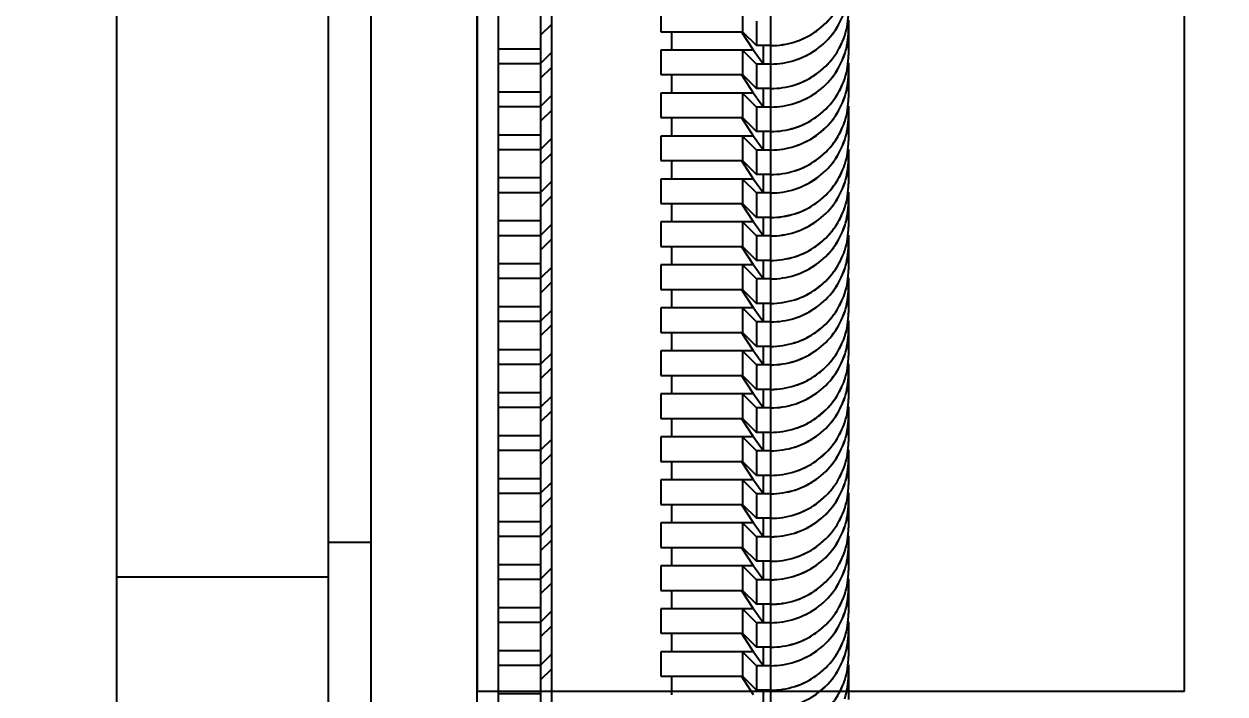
# Model space of a CAD drawing. Header units: millimetres. Extents: x -28 to 350, y 32 to 299.
# Drawn here: x 196.924 to 198.621, y 208.762 to 209.71 of the extents above; entities that cross this region are included whole.
import ezdxf

# ---------------------------------------------------------------- set-up
doc = ezdxf.new("R2010")
doc.units = ezdxf.units.MM
doc.header["$LTSCALE"] = 19.36
doc.header["$PDMODE"] = 3
doc.header["$PDSIZE"] = 6
doc.layers.get('0').update_dxf_attribs({"linetype": 'CONTINUOUS'})
doc.layers.get('Defpoints').update_dxf_attribs({"linetype": 'CONTINUOUS'})
doc.layers.add('00-SOLID_2', color=7, linetype='CONTINUOUS')
doc.layers.add('備註', color=1, linetype='CONTINUOUS', lineweight=20)
doc.styles.get("Standard").update_dxf_attribs({"font": 'simplex.shx', "width": 0.56})
doc.dimstyles.get("Standard").update_dxf_attribs({"dimtxt": 2, "dimasz": 2, "dimexe": 2, "dimexo": 0.35, "dimtad": 1, "dimzin": 0, "dimdsep": 46, "dimtxsty": 'Standard', "dimcen": 0.09, "dimazin": 0, "dimtol": 1, "dimtp": 0.01, "dimtm": 0.01, "dimtfac": 1, "dimtofl": 0, "dimtmove": 0, "dimatfit": 3, "dimfxl": 1, "dimtolj": 1, "dimtzin": 0, "dimarcsym": 0})

# ---------------------------------------------------------------- blocks, each defined once
blk = doc.blocks.new('*D67')
at = {"layer": 'Defpoints', "color": 0}
for p in [(197.9642, 207.5744), (198.9222, 207.5744), (199.4722, 207.1804), (187.8159, 200.8446), (199.4722, 140.5983)]:
    blk.add_point(p, dxfattribs=at)
at = {"layer": '備註', "color": 0, "lineweight": -2}
for p, q in [((186.1612, 209.5688), (189.3971, 231.1644)), ((197.6142, 207.5744), (184.0127, 207.5744))]:
    blk.add_line(p, q, dxfattribs=at)
for start, end in [(171.47838, 180), (188.52162, 261.47838)]:
    blk.add_arc((199.4722, 207.5744), 13.4596, start, end, dxfattribs=at)
at = {"layer": '備註', "color": 0}
for points in [[(186.4937, 205.6047), (185.8288, 205.5551), (186.0127, 207.5744)], [(197.453, 193.931), (197.5025, 194.5958), (199.4722, 194.1148)]]:
    blk.add_solid(points, dxfattribs=at)
at = {"layer": '備註', "color": 0, "insert": (191.4112, 219.8224), "char_height": 2, "attachment_point": 5, "rotation": 261.4784}
blk.add_mtext('{\\H2x;(\\A1;90.00%%d%%P30%%D\\Fsimplex.shx|c1;)}', dxfattribs=at)
blk = doc.blocks.new('*D68')
at = {"layer": 'Defpoints', "color": 0}
for p in [(212.3169, 216.2395), (197.5642, 213.029), (197.5642, 208.116), (197.9642, 207.7221), (198.9222, 207.7221)]:
    blk.add_point(p, dxfattribs=at)
at = {"layer": '備註', "color": 0, "lineweight": -2}
for p, q in [((197.5642, 213.379), (197.5642, 226.757)), ((199.2722, 207.7221), (216.5991, 207.7221))]:
    blk.add_line(p, q, dxfattribs=at)
for start, end in [(96.73073, 103.46147), (346.53853, 353.26927)]:
    blk.add_arc((197.5642, 207.7221), 17.0349, start, end, dxfattribs=at)
at = {"layer": '備註', "color": 0}
for points in [[(195.5872, 224.3068), (195.5481, 224.9724), (197.5642, 224.757)], [(214.8145, 205.706), (214.149, 205.7451), (214.5991, 207.7221)]]:
    blk.add_solid(points, dxfattribs=at)
at = {"layer": '備註', "color": 0, "insert": (212.2066, 222.3645), "char_height": 2, "attachment_point": 5, "rotation": 315}
blk.add_mtext('{\\H2x;(\\A1;90.00%%d\\Fsimplex.shx|c1;%%P30%%D)}', dxfattribs=at)

msp = doc.modelspace()

# ---------------------------------------------------------------- linework, layer by layer
at = {"color": 7, "linetype": 'Continuous'}
for p, q in [((197.0542, 212.8793), (197.0542, 206.8999)), ((197.3542, 206.8999), (197.3542, 212.8793)), ((197.5942, 208.3769), (197.5942, 210.2317)), ((197.9792, 208.6197), (197.9792, 210.1652)), ((197.6692, 210.1519), (197.6692, 208.5542)), ((197.5642, 210.1053), (197.5642, 208.766)), ((198.5642, 208.766), (198.5642, 210.1053)), ((197.6542, 208.3769), (197.6542, 210.0189)), ((197.824, 209.7334), (197.824, 209.6986)), ((197.9392, 209.7334), (197.9392, 209.6986)), ((198.0892, 209.715), (198.0892, 209.6657)), ((197.6542, 209.6942), (197.6692, 209.709)), ((197.824, 209.6986), (197.9392, 209.6986)), ((197.8392, 209.6726), (197.8392, 209.6986)), ((197.9549, 209.6726), (197.9378, 209.6986)), ((197.9392, 209.6986), (197.9592, 209.6789)), ((197.9592, 209.7137), (197.9592, 209.6789)), ((197.6542, 209.6741), (197.5942, 209.6741)), ((197.6692, 209.669), (197.6542, 209.6543)), ((197.9549, 209.6726), (197.824, 209.6726)), ((197.824, 209.6726), (197.824, 209.6379)), ((197.9592, 209.6529), (197.9392, 209.6726)), ((197.9392, 209.6726), (197.9392, 209.6379)), ((197.9549, 209.6726), (197.9692, 209.6529)), ((197.9792, 209.6789), (197.9592, 209.6789)), ((197.9692, 209.6529), (197.9692, 209.6789)), ((197.6542, 209.6533), (197.5942, 209.6533)), ((197.6542, 209.6334), (197.6692, 209.6482)), ((197.9792, 209.6529), (197.9592, 209.6529)), ((197.9592, 209.6529), (197.9592, 209.6182)), ((198.0892, 209.6542), (198.0892, 209.6049)), ((197.824, 209.6379), (197.9392, 209.6379)), ((197.8392, 209.6118), (197.8392, 209.6379)), ((197.9549, 209.6118), (197.9378, 209.6379)), ((197.9392, 209.6379), (197.9592, 209.6182)), ((197.6542, 209.6133), (197.5942, 209.6133)), ((197.9792, 209.6182), (197.9592, 209.6182)), ((197.9692, 209.5921), (197.9692, 209.6182)), ((197.6692, 209.6082), (197.6542, 209.5935)), ((197.9549, 209.6118), (197.824, 209.6118)), ((197.824, 209.6118), (197.824, 209.5771)), ((197.9592, 209.5921), (197.9392, 209.6118)), ((197.9392, 209.6118), (197.9392, 209.5771)), ((197.9549, 209.6118), (197.9692, 209.5921)), ((197.6542, 209.5925), (197.5942, 209.5925)), ((197.6542, 209.5726), (197.6692, 209.5874)), ((197.9792, 209.5921), (197.9592, 209.5921)), ((197.9592, 209.5921), (197.9592, 209.5574)), ((198.0892, 209.5934), (198.0892, 209.5442)), ((197.824, 209.5771), (197.9392, 209.5771)), ((197.8392, 209.551), (197.8392, 209.5771)), ((197.9549, 209.551), (197.9378, 209.5771)), ((197.9392, 209.5771), (197.9592, 209.5574)), ((197.6542, 209.5525), (197.5942, 209.5525)), ((197.6692, 209.5475), (197.6542, 209.5327)), ((197.9549, 209.551), (197.824, 209.551)), ((197.824, 209.551), (197.824, 209.5163)), ((197.9592, 209.5313), (197.9392, 209.551)), ((197.9392, 209.551), (197.9392, 209.5163)), ((197.9549, 209.551), (197.9692, 209.5313)), ((197.9792, 209.5574), (197.9592, 209.5574)), ((197.9692, 209.5313), (197.9692, 209.5574)), ((197.6542, 209.5317), (197.5942, 209.5317)), ((197.9592, 209.5313), (197.9592, 209.4966)), ((197.9792, 209.5313), (197.9592, 209.5313)), ((198.0892, 209.5326), (198.0892, 209.4834)), ((197.6542, 209.5119), (197.6692, 209.5266)), ((197.824, 209.5163), (197.9392, 209.5163)), ((197.8392, 209.4903), (197.8392, 209.5163)), ((197.9549, 209.4903), (197.9378, 209.5163)), ((197.9392, 209.5163), (197.9592, 209.4966)), ((197.9792, 209.4966), (197.9592, 209.4966)), ((197.9692, 209.4706), (197.9692, 209.4966)), ((197.6542, 209.4918), (197.5942, 209.4918)), ((197.6692, 209.4867), (197.6542, 209.4719)), ((197.9549, 209.4903), (197.824, 209.4903)), ((197.824, 209.4903), (197.824, 209.4555)), ((197.9592, 209.4706), (197.9392, 209.4903)), ((197.9392, 209.4903), (197.9392, 209.4555)), ((197.9549, 209.4903), (197.9692, 209.4706)), ((197.6542, 209.4709), (197.5942, 209.4709)), ((197.6542, 209.4511), (197.6692, 209.4659)), ((197.9792, 209.4706), (197.9592, 209.4706)), ((197.9592, 209.4706), (197.9592, 209.4358)), ((198.0892, 209.4719), (198.0892, 209.4226)), ((197.824, 209.4555), (197.9392, 209.4555)), ((197.8392, 209.4295), (197.8392, 209.4555)), ((197.9549, 209.4295), (197.9378, 209.4555)), ((197.9392, 209.4555), (197.9592, 209.4358)), ((197.6542, 209.431), (197.5942, 209.431)), ((197.9549, 209.4295), (197.824, 209.4295)), ((197.824, 209.4295), (197.824, 209.3948)), ((197.9592, 209.4098), (197.9392, 209.4295)), ((197.9392, 209.4295), (197.9392, 209.3948)), ((197.9549, 209.4295), (197.9692, 209.4098)), ((197.9792, 209.4358), (197.9592, 209.4358)), ((197.9692, 209.4098), (197.9692, 209.4358)), ((197.6542, 209.4101), (197.5942, 209.4101)), ((197.6692, 209.4259), (197.6542, 209.4111)), ((197.9792, 209.4098), (197.9592, 209.4098)), ((197.9592, 209.4098), (197.9592, 209.3751)), ((198.0892, 209.4111), (198.0892, 209.3618)), ((197.6542, 209.3903), (197.6692, 209.4051)), ((197.824, 209.3948), (197.9392, 209.3948)), ((197.8392, 209.3687), (197.8392, 209.3948)), ((197.9549, 209.3687), (197.9378, 209.3948)), ((197.9392, 209.3948), (197.9592, 209.3751)), ((197.6542, 209.3702), (197.5942, 209.3702)), ((197.6692, 209.3651), (197.6542, 209.3504)), ((197.9549, 209.3687), (197.824, 209.3687)), ((197.824, 209.3687), (197.824, 209.334)), ((197.9592, 209.349), (197.9392, 209.3687)), ((197.9392, 209.3687), (197.9392, 209.334)), ((197.9549, 209.3687), (197.9692, 209.349)), ((197.9792, 209.3751), (197.9592, 209.3751)), ((197.9692, 209.349), (197.9692, 209.3751)), ((197.6542, 209.3494), (197.5942, 209.3494)), ((197.6542, 209.3295), (197.6692, 209.3443)), ((197.9792, 209.349), (197.9592, 209.349)), ((197.9592, 209.349), (197.9592, 209.3143)), ((198.0892, 209.3503), (198.0892, 209.3011)), ((197.824, 209.334), (197.9392, 209.334)), ((197.8392, 209.3079), (197.8392, 209.334)), ((197.9549, 209.3079), (197.9378, 209.334)), ((197.9392, 209.334), (197.9592, 209.3143)), ((197.6542, 209.3094), (197.5942, 209.3094)), ((197.9549, 209.3079), (197.824, 209.3079)), ((197.824, 209.3079), (197.824, 209.2732)), ((197.9592, 209.2882), (197.9392, 209.3079)), ((197.9392, 209.3079), (197.9392, 209.2732)), ((197.9549, 209.3079), (197.9692, 209.2882)), ((197.9792, 209.3143), (197.9592, 209.3143)), ((197.9692, 209.2882), (197.9692, 209.3143)), ((197.6692, 209.3044), (197.6542, 209.2896)), ((197.6542, 209.2886), (197.5942, 209.2886)), ((197.6542, 209.2688), (197.6692, 209.2835)), ((197.9792, 209.2882), (197.9592, 209.2882)), ((197.9592, 209.2882), (197.9592, 209.2535)), ((198.0892, 209.2895), (198.0892, 209.2403)), ((197.824, 209.2732), (197.9392, 209.2732)), ((197.8392, 209.2472), (197.8392, 209.2732)), ((197.9549, 209.2472), (197.9378, 209.2732)), ((197.9392, 209.2732), (197.9592, 209.2535)), ((197.6542, 209.2487), (197.5942, 209.2487)), ((197.6692, 209.2436), (197.6542, 209.2288)), ((197.9549, 209.2472), (197.824, 209.2472)), ((197.824, 209.2472), (197.824, 209.2124)), ((197.9592, 209.2275), (197.9392, 209.2472)), ((197.9392, 209.2472), (197.9392, 209.2124)), ((197.9549, 209.2472), (197.9692, 209.2275)), ((197.9792, 209.2535), (197.9592, 209.2535)), ((197.9692, 209.2275), (197.9692, 209.2535)), ((197.6542, 209.2278), (197.5942, 209.2278)), ((197.6542, 209.208), (197.6692, 209.2228)), ((197.9792, 209.2275), (197.9592, 209.2275)), ((197.9592, 209.2275), (197.9592, 209.1927)), ((198.0892, 209.2287), (198.0892, 209.1795)), ((197.824, 209.2124), (197.9392, 209.2124)), ((197.8392, 209.1864), (197.8392, 209.2124)), ((197.9549, 209.1864), (197.9378, 209.2124)), ((197.9392, 209.2124), (197.9592, 209.1927)), ((197.9792, 209.1927), (197.9592, 209.1927)), ((197.9692, 209.1667), (197.9692, 209.1927)), ((197.6542, 209.1879), (197.5942, 209.1879)), ((197.6692, 209.1828), (197.6542, 209.168)), ((197.9549, 209.1864), (197.824, 209.1864)), ((197.824, 209.1864), (197.824, 209.1517)), ((197.9592, 209.1667), (197.9392, 209.1864)), ((197.9392, 209.1864), (197.9392, 209.1517)), ((197.9549, 209.1864), (197.9692, 209.1667)), ((197.6542, 209.167), (197.5942, 209.167)), ((197.6542, 209.1472), (197.6692, 209.162)), ((197.9792, 209.1667), (197.9592, 209.1667)), ((197.9592, 209.1667), (197.9592, 209.132)), ((198.0892, 209.168), (198.0892, 209.1187)), ((197.824, 209.1517), (197.9392, 209.1517)), ((197.8392, 209.1256), (197.8392, 209.1517)), ((197.9549, 209.1256), (197.9378, 209.1517)), ((197.9392, 209.1517), (197.9592, 209.132)), ((197.6542, 209.1271), (197.5942, 209.1271)), ((197.6692, 209.122), (197.6542, 209.1073)), ((197.9549, 209.1256), (197.824, 209.1256)), ((197.824, 209.1256), (197.824, 209.0909)), ((197.9592, 209.1059), (197.9392, 209.1256)), ((197.9392, 209.1256), (197.9392, 209.0909)), ((197.9549, 209.1256), (197.9692, 209.1059)), ((197.9792, 209.132), (197.9592, 209.132)), ((197.9692, 209.1059), (197.9692, 209.132)), ((197.6542, 209.1063), (197.5942, 209.1063)), ((197.9792, 209.1059), (197.9592, 209.1059)), ((197.9592, 209.1059), (197.9592, 209.0712)), ((198.0892, 209.1072), (198.0892, 209.058)), ((197.6542, 209.0864), (197.6692, 209.1012)), ((197.824, 209.0909), (197.9392, 209.0909)), ((197.8392, 209.0648), (197.8392, 209.0909)), ((197.9549, 209.0648), (197.9378, 209.0909)), ((197.9392, 209.0909), (197.9592, 209.0712)), ((197.9792, 209.0712), (197.9592, 209.0712)), ((197.9692, 209.0451), (197.9692, 209.0712)), ((197.6542, 209.0663), (197.5942, 209.0663)), ((197.6692, 209.0613), (197.6542, 209.0465)), ((197.9549, 209.0648), (197.824, 209.0648)), ((197.824, 209.0648), (197.824, 209.0301)), ((197.9592, 209.0451), (197.9392, 209.0648)), ((197.9392, 209.0648), (197.9392, 209.0301)), ((197.9549, 209.0648), (197.9692, 209.0451)), ((197.6542, 209.0455), (197.5942, 209.0455)), ((197.6542, 209.0256), (197.6692, 209.0404)), ((197.9792, 209.0451), (197.9592, 209.0451)), ((197.9592, 209.0451), (197.9592, 209.0104)), ((198.0892, 209.0464), (198.0892, 208.9972)), ((197.824, 209.0301), (197.9392, 209.0301)), ((197.8392, 209.004), (197.8392, 209.0301)), ((197.9549, 209.004), (197.9378, 209.0301)), ((197.9392, 209.0301), (197.9592, 209.0104)), ((197.6542, 209.0055), (197.5942, 209.0055)), ((197.824, 209.004), (197.824, 208.9693)), ((197.9549, 209.004), (197.824, 209.004)), ((197.9592, 208.9844), (197.9392, 209.004)), ((197.9392, 209.004), (197.9392, 208.9693)), ((197.9549, 209.004), (197.9692, 208.9844)), ((197.9792, 209.0104), (197.9592, 209.0104)), ((197.9692, 208.9844), (197.9692, 209.0104)), ((197.6542, 208.9847), (197.5942, 208.9847)), ((197.6692, 209.0005), (197.6542, 208.9857)), ((198.0892, 208.9856), (198.0892, 208.9364)), ((197.4142, 208.9764), (197.3542, 208.9764)), ((197.6542, 208.9649), (197.6692, 208.9796)), ((197.824, 208.9693), (197.9392, 208.9693)), ((197.8392, 208.9433), (197.8392, 208.9693)), ((197.9549, 208.9433), (197.9378, 208.9693)), ((197.9392, 208.9693), (197.9592, 208.9496)), ((197.9592, 208.9844), (197.9592, 208.9496)), ((197.9792, 208.9844), (197.9592, 208.9844)), ((197.6542, 208.9448), (197.5942, 208.9448)), ((197.6692, 208.9397), (197.6542, 208.9249)), ((197.824, 208.9433), (197.824, 208.9085)), ((197.9549, 208.9433), (197.824, 208.9433)), ((197.9392, 208.9433), (197.9392, 208.9085)), ((197.9592, 208.9236), (197.9392, 208.9433)), ((197.9549, 208.9433), (197.9692, 208.9236)), ((197.9792, 208.9496), (197.9592, 208.9496)), ((197.9692, 208.9236), (197.9692, 208.9496)), ((197.3542, 208.9272), (197.0542, 208.9272)), ((197.6542, 208.9239), (197.5942, 208.9239)), ((197.6542, 208.9041), (197.6692, 208.9189)), ((197.9592, 208.9236), (197.9592, 208.8888)), ((197.9792, 208.9236), (197.9592, 208.9236)), ((198.0892, 208.9249), (198.0892, 208.8756)), ((197.824, 208.9085), (197.9392, 208.9085)), ((197.8392, 208.8825), (197.8392, 208.9085)), ((197.9549, 208.8825), (197.9378, 208.9085)), ((197.9392, 208.9085), (197.9592, 208.8888)), ((197.6542, 208.884), (197.5942, 208.884)), ((197.9792, 208.8888), (197.9592, 208.8888)), ((197.9692, 208.8628), (197.9692, 208.8888)), ((197.6692, 208.8789), (197.6542, 208.8642)), ((197.824, 208.8825), (197.824, 208.8478)), ((197.9549, 208.8825), (197.824, 208.8825)), ((197.9392, 208.8825), (197.9392, 208.8478)), ((197.9592, 208.8628), (197.9392, 208.8825)), ((197.9549, 208.8825), (197.9692, 208.8628)), ((197.6542, 208.8632), (197.5942, 208.8632)), ((197.6542, 208.8433), (197.6692, 208.8581)), ((197.9592, 208.8628), (197.9592, 208.8281)), ((197.9792, 208.8628), (197.9592, 208.8628)), ((198.0892, 208.8641), (198.0892, 208.8148)), ((197.824, 208.8478), (197.9392, 208.8478)), ((197.8392, 208.8217), (197.8392, 208.8478)), ((197.9549, 208.8217), (197.9378, 208.8478)), ((197.9392, 208.8478), (197.9592, 208.8281)), ((197.6542, 208.8232), (197.5942, 208.8232)), ((197.6692, 208.8182), (197.6542, 208.8034)), ((197.824, 208.8217), (197.824, 208.787)), ((197.9549, 208.8217), (197.824, 208.8217)), ((197.9392, 208.8217), (197.9392, 208.787)), ((197.9592, 208.802), (197.9392, 208.8217)), ((197.9549, 208.8217), (197.9692, 208.802)), ((197.9792, 208.8281), (197.9592, 208.8281)), ((197.9692, 208.802), (197.9692, 208.8281)), ((197.6542, 208.8024), (197.5942, 208.8024)), ((197.9592, 208.802), (197.9592, 208.7673)), ((197.9792, 208.802), (197.9592, 208.802)), ((198.0892, 208.8033), (198.0892, 208.7541)), ((197.6542, 208.7825), (197.6692, 208.7973)), ((197.824, 208.787), (197.9392, 208.787)), ((197.8392, 208.7609), (197.8392, 208.787)), ((197.9549, 208.7609), (197.9378, 208.787)), ((197.9392, 208.787), (197.9592, 208.7673)), ((197.5642, 208.766), (198.5642, 208.766)), ((197.9792, 208.7673), (197.9592, 208.7673)), ((197.9692, 208.7412), (197.9692, 208.7673)), ((197.6542, 208.7624), (197.5942, 208.7624))]:
    msp.add_line(p, q, dxfattribs=at)
for centre, radius, start, end in [((197.9798, 209.7891), 0.11, 305.6607, 323.4639), ((197.9815, 209.7615), 0.1077, 323.5333, 341.6474), ((197.9816, 209.7266), 0.1076, 341.7477, 359.9245), ((197.9793, 209.79), 0.1111, 287.8393, 305.5605), ((197.9821, 209.7266), 0.1071, 341.7072, 350.8284), ((197.9816, 209.7006), 0.1076, 341.7429, 359.9245), ((197.9824, 209.7005), 0.1068, 341.6554, 359.9947), ((197.9791, 209.7913), 0.1123, 270.0572, 287.7497), ((197.9804, 209.7624), 0.1092, 305.5907, 323.5305), ((197.9811, 209.727), 0.1082, 323.5748, 341.6292), ((197.9795, 209.7636), 0.1106, 287.7797, 305.594), ((197.9815, 209.7008), 0.1077, 323.5333, 341.6474), ((197.9816, 209.6659), 0.1076, 341.7477, 359.9245), ((197.9823, 209.6657), 0.1069, 350.8439, 359.9905), ((197.9792, 209.7645), 0.1116, 269.9951, 287.7877), ((197.9798, 209.7283), 0.11, 305.6607, 323.4639), ((197.9821, 209.6658), 0.1071, 341.7072, 350.8284), ((197.9793, 209.7293), 0.1111, 287.8393, 305.5605), ((197.9804, 209.7016), 0.1092, 305.5907, 323.5305), ((197.9811, 209.6663), 0.1082, 323.5748, 341.6292), ((197.9816, 209.6398), 0.1076, 341.7429, 359.9245), ((197.9824, 209.6397), 0.1068, 341.6554, 359.9947), ((197.9791, 209.7305), 0.1123, 270.0572, 287.7497), ((197.9795, 209.7028), 0.1106, 287.7797, 305.594), ((197.9792, 209.7037), 0.1116, 269.9951, 287.7877), ((197.9798, 209.6675), 0.11, 305.6607, 323.4639), ((197.9815, 209.64), 0.1077, 323.5333, 341.6474), ((197.9816, 209.6051), 0.1076, 341.7477, 359.9245), ((197.9823, 209.605), 0.1069, 350.8439, 359.9905), ((197.9821, 209.605), 0.1071, 341.7072, 350.8284), ((197.9816, 209.579), 0.1076, 341.7429, 359.9245), ((197.9824, 209.5789), 0.1068, 341.6554, 359.9947), ((197.9791, 209.6697), 0.1123, 270.0572, 287.7497), ((197.9793, 209.6685), 0.1111, 287.8393, 305.5605), ((197.9804, 209.6409), 0.1092, 305.5907, 323.5305), ((197.9811, 209.6055), 0.1082, 323.5748, 341.6292), ((197.9795, 209.642), 0.1106, 287.7797, 305.594), ((197.9815, 209.5792), 0.1077, 323.5333, 341.6474), ((197.9792, 209.6429), 0.1116, 269.9951, 287.7877), ((197.9798, 209.6067), 0.11, 305.6607, 323.4639), ((197.9816, 209.5443), 0.1076, 341.7477, 359.9245), ((197.9823, 209.5442), 0.1069, 350.8439, 359.9905), ((197.9793, 209.6077), 0.1111, 287.8393, 305.5605), ((197.9804, 209.5801), 0.1092, 305.5907, 323.5305), ((197.9821, 209.5442), 0.1071, 341.7072, 350.8284), ((197.9816, 209.5183), 0.1076, 341.7429, 359.9245), ((197.9824, 209.5181), 0.1068, 341.6554, 359.9947), ((197.9791, 209.6089), 0.1123, 270.0572, 287.7497), ((197.9811, 209.5447), 0.1082, 323.5748, 341.6292), ((197.9795, 209.5813), 0.1106, 287.7797, 305.594), ((197.9798, 209.5459), 0.11, 305.6607, 323.4639), ((197.9815, 209.5184), 0.1077, 323.5333, 341.6474), ((197.9816, 209.4835), 0.1076, 341.7477, 359.9245), ((197.9823, 209.4834), 0.1069, 350.8439, 359.9905), ((197.9792, 209.5821), 0.1116, 269.9951, 287.7877), ((197.9821, 209.4835), 0.1071, 341.7072, 350.8284), ((197.9793, 209.5469), 0.1111, 287.8393, 305.5605), ((197.9804, 209.5193), 0.1092, 305.5907, 323.5305), ((197.9811, 209.4839), 0.1082, 323.5748, 341.6292), ((197.9816, 209.4575), 0.1076, 341.7429, 359.9245), ((197.9824, 209.4574), 0.1068, 341.6554, 359.9947), ((197.9791, 209.5482), 0.1123, 270.0572, 287.7497), ((197.9795, 209.5205), 0.1106, 287.7797, 305.594), ((197.9792, 209.5213), 0.1116, 269.9951, 287.7877), ((197.9798, 209.4852), 0.11, 305.6607, 323.4639), ((197.9815, 209.4577), 0.1077, 323.5333, 341.6474), ((197.9816, 209.4228), 0.1076, 341.7477, 359.9245), ((197.9823, 209.4226), 0.1069, 350.8439, 359.9905), ((197.9793, 209.4862), 0.1111, 287.8393, 305.5605), ((197.9804, 209.4585), 0.1092, 305.5907, 323.5305), ((197.9821, 209.4227), 0.1071, 341.7072, 350.8284), ((197.9816, 209.3967), 0.1076, 341.7429, 359.9245), ((197.9824, 209.3966), 0.1068, 341.6554, 359.9947), ((197.9791, 209.4874), 0.1123, 270.0572, 287.7497), ((197.9811, 209.4231), 0.1082, 323.5748, 341.6292), ((197.9795, 209.4597), 0.1106, 287.7797, 305.594), ((197.9798, 209.4244), 0.11, 305.6607, 323.4639), ((197.9815, 209.3969), 0.1077, 323.5333, 341.6474), ((197.9816, 209.362), 0.1076, 341.7477, 359.9245), ((197.9823, 209.3619), 0.1069, 350.8439, 359.9905), ((197.9792, 209.4606), 0.1116, 269.9951, 287.7877), ((197.9821, 209.3619), 0.1071, 341.7072, 350.8284), ((197.9793, 209.4254), 0.1111, 287.8393, 305.5605), ((197.9804, 209.3977), 0.1092, 305.5907, 323.5305), ((197.9811, 209.3624), 0.1082, 323.5748, 341.6292), ((197.9816, 209.3359), 0.1076, 341.7429, 359.9245), ((197.9824, 209.3358), 0.1068, 341.6554, 359.9947), ((197.9791, 209.4266), 0.1123, 270.0572, 287.7497), ((197.9795, 209.3989), 0.1106, 287.7797, 305.594), ((197.9792, 209.3998), 0.1116, 269.9951, 287.7877), ((197.9798, 209.3636), 0.11, 305.6607, 323.4639), ((197.9815, 209.3361), 0.1077, 323.5333, 341.6474), ((197.9816, 209.3012), 0.1076, 341.7477, 359.9245), ((197.9823, 209.3011), 0.1069, 350.8439, 359.9905), ((197.9793, 209.3646), 0.1111, 287.8393, 305.5605), ((197.9821, 209.3011), 0.1071, 341.7072, 350.8284), ((197.9816, 209.2752), 0.1076, 341.7429, 359.9245), ((197.9824, 209.275), 0.1068, 341.6554, 359.9947), ((197.9791, 209.3658), 0.1123, 270.0572, 287.7497), ((197.9804, 209.337), 0.1092, 305.5907, 323.5305), ((197.9811, 209.3016), 0.1082, 323.5748, 341.6292), ((197.9795, 209.3382), 0.1106, 287.7797, 305.594), ((197.9815, 209.2753), 0.1077, 323.5333, 341.6474), ((197.9816, 209.2404), 0.1076, 341.7477, 359.9245), ((197.9823, 209.2403), 0.1069, 350.8439, 359.9905), ((197.9792, 209.339), 0.1116, 269.9951, 287.7877), ((197.9798, 209.3028), 0.11, 305.6607, 323.4639), ((197.9821, 209.2404), 0.1071, 341.7072, 350.8284), ((197.9793, 209.3038), 0.1111, 287.8393, 305.5605), ((197.9804, 209.2762), 0.1092, 305.5907, 323.5305), ((197.9811, 209.2408), 0.1082, 323.5748, 341.6292), ((197.9816, 209.2144), 0.1076, 341.7429, 359.9245), ((197.9824, 209.2142), 0.1068, 341.6554, 359.9947), ((197.9791, 209.3051), 0.1123, 270.0572, 287.7497), ((197.9792, 209.2782), 0.1116, 269.9951, 287.7877), ((197.9795, 209.2774), 0.1106, 287.7797, 305.594), ((197.9798, 209.2421), 0.11, 305.6607, 323.4639), ((197.9815, 209.2145), 0.1077, 323.5333, 341.6474), ((197.9816, 209.1796), 0.1076, 341.7477, 359.9245), ((197.9823, 209.1795), 0.1069, 350.8439, 359.9905), ((197.9821, 209.1796), 0.1071, 341.7072, 350.8284), ((197.9793, 209.243), 0.1111, 287.8393, 305.5605), ((197.9804, 209.2154), 0.1092, 305.5907, 323.5305), ((197.9811, 209.18), 0.1082, 323.5748, 341.6292), ((197.9816, 209.1536), 0.1076, 341.7429, 359.9245), ((197.9824, 209.1535), 0.1068, 341.6554, 359.9947), ((197.9791, 209.2443), 0.1123, 270.0572, 287.7497), ((197.9795, 209.2166), 0.1106, 287.7797, 305.594), ((197.9792, 209.2175), 0.1116, 269.9951, 287.7877), ((197.9798, 209.1813), 0.11, 305.6607, 323.4639), ((197.9815, 209.1538), 0.1077, 323.5333, 341.6474), ((197.9816, 209.1189), 0.1076, 341.7477, 359.9245), ((197.9823, 209.1187), 0.1069, 350.8439, 359.9905), ((197.9793, 209.1823), 0.1111, 287.8393, 305.5605), ((197.9804, 209.1546), 0.1092, 305.5907, 323.5305), ((197.9821, 209.1188), 0.1071, 341.7072, 350.8284), ((197.9816, 209.0928), 0.1076, 341.7429, 359.9245), ((197.9824, 209.0927), 0.1068, 341.6554, 359.9947), ((197.9791, 209.1835), 0.1123, 270.0572, 287.7497), ((197.9811, 209.1193), 0.1082, 323.5748, 341.6292), ((197.9795, 209.1558), 0.1106, 287.7797, 305.594), ((197.9798, 209.1205), 0.11, 305.6607, 323.4639), ((197.9815, 209.093), 0.1077, 323.5333, 341.6474), ((197.9816, 209.0581), 0.1076, 341.7477, 359.9245), ((197.9823, 209.058), 0.1069, 350.8439, 359.9905), ((197.9792, 209.1567), 0.1116, 269.9951, 287.7877), ((197.9821, 209.058), 0.1071, 341.7072, 350.8284), ((197.9793, 209.1215), 0.1111, 287.8393, 305.5605), ((197.9804, 209.0939), 0.1092, 305.5907, 323.5305), ((197.9811, 209.0585), 0.1082, 323.5748, 341.6292), ((197.9816, 209.032), 0.1076, 341.7429, 359.9245), ((197.9824, 209.0319), 0.1068, 341.6554, 359.9947), ((197.9791, 209.1227), 0.1123, 270.0572, 287.7497), ((197.9795, 209.095), 0.1106, 287.7797, 305.594), ((197.9792, 209.0959), 0.1116, 269.9951, 287.7877), ((197.9798, 209.0597), 0.11, 305.6607, 323.4639), ((197.9815, 209.0322), 0.1077, 323.5333, 341.6474), ((197.9816, 208.9973), 0.1076, 341.7477, 359.9245), ((197.9823, 208.9972), 0.1069, 350.8439, 359.9905), ((197.9793, 209.0607), 0.1111, 287.8393, 305.5605), ((197.9804, 209.0331), 0.1092, 305.5907, 323.5305), ((197.9821, 208.9972), 0.1071, 341.7072, 350.8284), ((197.9816, 208.9713), 0.1076, 341.7429, 359.9245), ((197.9824, 208.9711), 0.1068, 341.6554, 359.9947), ((197.9791, 209.0619), 0.1123, 270.0572, 287.7497), ((197.9811, 208.9977), 0.1082, 323.5748, 341.6292), ((197.9795, 209.0343), 0.1106, 287.7797, 305.594), ((197.9815, 208.9714), 0.1077, 323.5333, 341.6474), ((197.9816, 208.9365), 0.1076, 341.7477, 359.9245), ((197.9823, 208.9364), 0.1069, 350.8439, 359.9905), ((197.9792, 209.0351), 0.1116, 269.9951, 287.7877), ((197.9798, 208.999), 0.11, 305.6607, 323.4639), ((197.9821, 208.9365), 0.1071, 341.7072, 350.8284), ((197.9793, 208.9999), 0.1111, 287.8393, 305.5605), ((197.9804, 208.9723), 0.1092, 305.5907, 323.5305), ((197.9811, 208.9369), 0.1082, 323.5748, 341.6292), ((197.9816, 208.9105), 0.1076, 341.7429, 359.9245), ((197.9824, 208.9104), 0.1068, 341.6554, 359.9947), ((197.9791, 209.0012), 0.1123, 270.0572, 287.7497), ((197.9795, 208.9735), 0.1106, 287.7797, 305.594), ((197.9792, 208.9744), 0.1116, 269.9951, 287.7877), ((197.9798, 208.9382), 0.11, 305.6607, 323.4639), ((197.9815, 208.9107), 0.1077, 323.5333, 341.6474), ((197.9816, 208.8758), 0.1076, 341.7477, 359.9245), ((197.9823, 208.8756), 0.1069, 350.8439, 359.9905), ((197.9793, 208.9392), 0.1111, 287.8393, 305.5605), ((197.9821, 208.8757), 0.1071, 341.7072, 350.8284), ((197.9816, 208.8497), 0.1076, 341.7429, 359.9245), ((197.9824, 208.8496), 0.1068, 341.6554, 359.9947), ((197.9791, 208.9404), 0.1123, 270.0572, 287.7497), ((197.9804, 208.9115), 0.1092, 305.5907, 323.5305), ((197.9811, 208.8762), 0.1082, 323.5748, 341.6292), ((197.9795, 208.9127), 0.1106, 287.7797, 305.594), ((197.9815, 208.8499), 0.1077, 323.5333, 341.6474), ((197.9816, 208.815), 0.1076, 341.7477, 359.9245), ((197.9823, 208.8149), 0.1069, 350.8439, 359.9905), ((197.9792, 208.9136), 0.1116, 269.9951, 287.7877), ((197.9798, 208.8774), 0.11, 305.6607, 323.4639), ((197.9821, 208.8149), 0.1071, 341.7072, 350.8284), ((197.9793, 208.8784), 0.1111, 287.8393, 305.5605), ((197.9804, 208.8508), 0.1092, 305.5907, 323.5305), ((197.9811, 208.8154), 0.1082, 323.5748, 341.6292), ((197.9816, 208.7889), 0.1076, 341.7429, 359.9245), ((197.9824, 208.7888), 0.1068, 341.6554, 359.9947), ((197.9791, 208.8796), 0.1123, 270.0572, 287.7497)]:
    msp.add_arc(centre, radius, start, end, dxfattribs=at)
for points, knots in [([(197.9792, 209.6789), (197.985, 209.6789), (197.9965, 209.6798), (198.0133, 209.6838), (198.0293, 209.6903), (198.0441, 209.6992), (198.0573, 209.7103), (198.0685, 209.7233), (198.0776, 209.7378), (198.082, 209.7483), (198.0838, 209.7537)], [0, 0, 0, 0, 0.125717, 0.251343, 0.376793, 0.502003, 0.626929, 0.751557, 0.8759, 1, 1, 1, 1]), ([(197.9792, 209.6529), (197.9907, 209.6529), (198.0137, 209.6565), (198.0448, 209.6721), (198.0696, 209.6963), (198.0802, 209.7169), (198.0838, 209.7276)], [0, 0, 0, 0, 0.251365, 0.502033, 0.751577, 1, 1, 1, 1]), ([(197.9792, 209.6182), (197.985, 209.6182), (197.9965, 209.6191), (198.0133, 209.623), (198.0293, 209.6296), (198.0441, 209.6385), (198.0573, 209.6495), (198.0685, 209.6625), (198.0776, 209.677), (198.082, 209.6876), (198.0838, 209.693)], [0, 0, 0, 0, 0.125717, 0.251343, 0.376793, 0.502003, 0.626929, 0.751557, 0.8759, 1, 1, 1, 1]), ([(197.9792, 209.5921), (197.9907, 209.5921), (198.0137, 209.5957), (198.0448, 209.6113), (198.0696, 209.6356), (198.0802, 209.6561), (198.0838, 209.6669)], [0, 0, 0, 0, 0.251365, 0.502033, 0.751577, 1, 1, 1, 1]), ([(197.9792, 209.5574), (197.985, 209.5574), (197.9965, 209.5583), (198.0133, 209.5623), (198.0293, 209.5688), (198.0441, 209.5777), (198.0573, 209.5888), (198.0685, 209.6017), (198.0776, 209.6163), (198.082, 209.6268), (198.0838, 209.6322)], [0, 0, 0, 0, 0.125717, 0.251343, 0.376793, 0.502003, 0.626929, 0.751557, 0.8759, 1, 1, 1, 1]), ([(197.9792, 209.5313), (197.9907, 209.5313), (198.0137, 209.5349), (198.0448, 209.5505), (198.0696, 209.5748), (198.0802, 209.5953), (198.0838, 209.6061)], [0, 0, 0, 0, 0.251365, 0.502033, 0.751577, 1, 1, 1, 1]), ([(197.9792, 209.4966), (197.985, 209.4966), (197.9965, 209.4975), (198.0133, 209.5015), (198.0293, 209.508), (198.0441, 209.5169), (198.0573, 209.528), (198.0685, 209.541), (198.0776, 209.5555), (198.082, 209.566), (198.0838, 209.5714)], [0, 0, 0, 0, 0.125717, 0.251343, 0.376793, 0.502003, 0.626929, 0.751557, 0.8759, 1, 1, 1, 1]), ([(197.9792, 209.4706), (197.9907, 209.4706), (198.0137, 209.4741), (198.0448, 209.4897), (198.0696, 209.514), (198.0802, 209.5346), (198.0838, 209.5453)], [0, 0, 0, 0, 0.251365, 0.502033, 0.751577, 1, 1, 1, 1]), ([(197.9792, 209.4358), (197.985, 209.4358), (197.9965, 209.4367), (198.0133, 209.4407), (198.0293, 209.4472), (198.0441, 209.4561), (198.0573, 209.4672), (198.0685, 209.4802), (198.0776, 209.4947), (198.082, 209.5052), (198.0838, 209.5106)], [0, 0, 0, 0, 0.125717, 0.251343, 0.376793, 0.502003, 0.626929, 0.751557, 0.8759, 1, 1, 1, 1]), ([(197.9792, 209.4098), (197.9907, 209.4098), (198.0137, 209.4134), (198.0448, 209.429), (198.0696, 209.4532), (198.0802, 209.4738), (198.0838, 209.4845)], [0, 0, 0, 0, 0.251365, 0.502033, 0.751577, 1, 1, 1, 1]), ([(197.9792, 209.3751), (197.985, 209.3751), (197.9965, 209.376), (198.0133, 209.3799), (198.0293, 209.3865), (198.0441, 209.3954), (198.0573, 209.4064), (198.0685, 209.4194), (198.0776, 209.4339), (198.082, 209.4445), (198.0838, 209.4499)], [0, 0, 0, 0, 0.125717, 0.251343, 0.376793, 0.502003, 0.626929, 0.751557, 0.8759, 1, 1, 1, 1]), ([(197.9792, 209.349), (197.9907, 209.349), (198.0137, 209.3526), (198.0448, 209.3682), (198.0696, 209.3925), (198.0802, 209.413), (198.0838, 209.4238)], [0, 0, 0, 0, 0.251365, 0.502033, 0.751577, 1, 1, 1, 1]), ([(197.9792, 209.3143), (197.985, 209.3143), (197.9965, 209.3152), (198.0133, 209.3192), (198.0293, 209.3257), (198.0441, 209.3346), (198.0573, 209.3457), (198.0685, 209.3586), (198.0776, 209.3732), (198.082, 209.3837), (198.0838, 209.3891)], [0, 0, 0, 0, 0.125717, 0.251343, 0.376793, 0.502003, 0.626929, 0.751557, 0.8759, 1, 1, 1, 1]), ([(197.9792, 209.2882), (197.9907, 209.2882), (198.0137, 209.2918), (198.0448, 209.3074), (198.0696, 209.3317), (198.0802, 209.3522), (198.0838, 209.363)], [0, 0, 0, 0, 0.251365, 0.502033, 0.751577, 1, 1, 1, 1]), ([(197.9792, 209.2535), (197.985, 209.2535), (197.9965, 209.2544), (198.0133, 209.2584), (198.0293, 209.2649), (198.0441, 209.2738), (198.0573, 209.2849), (198.0685, 209.2978), (198.0776, 209.3124), (198.082, 209.3229), (198.0838, 209.3283)], [0, 0, 0, 0, 0.125717, 0.251343, 0.376793, 0.502003, 0.626929, 0.751557, 0.8759, 1, 1, 1, 1]), ([(197.9792, 209.2275), (197.9907, 209.2275), (198.0137, 209.231), (198.0448, 209.2466), (198.0696, 209.2709), (198.0802, 209.2915), (198.0838, 209.3022)], [0, 0, 0, 0, 0.251365, 0.502033, 0.751577, 1, 1, 1, 1]), ([(197.9792, 209.1927), (197.985, 209.1927), (197.9965, 209.1936), (198.0133, 209.1976), (198.0293, 209.2041), (198.0441, 209.213), (198.0573, 209.2241), (198.0685, 209.2371), (198.0776, 209.2516), (198.082, 209.2621), (198.0838, 209.2675)], [0, 0, 0, 0, 0.125717, 0.251343, 0.376793, 0.502003, 0.626929, 0.751557, 0.8759, 1, 1, 1, 1]), ([(197.9792, 209.1667), (197.9907, 209.1667), (198.0137, 209.1703), (198.0448, 209.1859), (198.0696, 209.2101), (198.0802, 209.2307), (198.0838, 209.2414)], [0, 0, 0, 0, 0.251365, 0.502033, 0.751577, 1, 1, 1, 1]), ([(197.9792, 209.132), (197.985, 209.132), (197.9965, 209.1328), (198.0133, 209.1368), (198.0293, 209.1433), (198.0441, 209.1523), (198.0573, 209.1633), (198.0685, 209.1763), (198.0776, 209.1908), (198.082, 209.2014), (198.0838, 209.2067)], [0, 0, 0, 0, 0.125717, 0.251343, 0.376793, 0.502003, 0.626929, 0.751557, 0.8759, 1, 1, 1, 1]), ([(197.9792, 209.1059), (197.9907, 209.1059), (198.0137, 209.1095), (198.0448, 209.1251), (198.0696, 209.1494), (198.0802, 209.1699), (198.0838, 209.1807)], [0, 0, 0, 0, 0.251365, 0.502033, 0.751577, 1, 1, 1, 1]), ([(197.9792, 209.0712), (197.985, 209.0712), (197.9965, 209.0721), (198.0133, 209.076), (198.0293, 209.0826), (198.0441, 209.0915), (198.0573, 209.1025), (198.0685, 209.1155), (198.0776, 209.1301), (198.082, 209.1406), (198.0838, 209.146)], [0, 0, 0, 0, 0.125717, 0.251343, 0.376793, 0.502003, 0.626929, 0.751557, 0.8759, 1, 1, 1, 1]), ([(197.9792, 209.0451), (197.9907, 209.0451), (198.0137, 209.0487), (198.0448, 209.0643), (198.0696, 209.0886), (198.0802, 209.1091), (198.0838, 209.1199)], [0, 0, 0, 0, 0.251365, 0.502033, 0.751577, 1, 1, 1, 1]), ([(197.9792, 209.0104), (197.985, 209.0104), (197.9965, 209.0113), (198.0133, 209.0153), (198.0293, 209.0218), (198.0441, 209.0307), (198.0573, 209.0418), (198.0685, 209.0547), (198.0776, 209.0693), (198.082, 209.0798), (198.0838, 209.0852)], [0, 0, 0, 0, 0.125717, 0.251343, 0.376793, 0.502003, 0.626929, 0.751557, 0.8759, 1, 1, 1, 1]), ([(197.9792, 208.9844), (197.9907, 208.9844), (198.0137, 208.9879), (198.0448, 209.0035), (198.0696, 209.0278), (198.0802, 209.0484), (198.0838, 209.0591)], [0, 0, 0, 0, 0.251365, 0.502033, 0.751577, 1, 1, 1, 1]), ([(197.9792, 208.9496), (197.985, 208.9496), (197.9965, 208.9505), (198.0133, 208.9545), (198.0293, 208.961), (198.0441, 208.9699), (198.0573, 208.981), (198.0685, 208.994), (198.0776, 209.0085), (198.082, 209.019), (198.0838, 209.0244)], [0, 0, 0, 0, 0.125717, 0.251343, 0.376793, 0.502003, 0.626929, 0.751557, 0.8759, 1, 1, 1, 1]), ([(197.9792, 208.9236), (197.9907, 208.9236), (198.0137, 208.9272), (198.0448, 208.9427), (198.0696, 208.967), (198.0802, 208.9876), (198.0838, 208.9983)], [0, 0, 0, 0, 0.251365, 0.502033, 0.751577, 1, 1, 1, 1]), ([(197.9792, 208.8888), (197.985, 208.8888), (197.9965, 208.8897), (198.0133, 208.8937), (198.0293, 208.9002), (198.0441, 208.9091), (198.0573, 208.9202), (198.0685, 208.9332), (198.0776, 208.9477), (198.082, 208.9582), (198.0838, 208.9636)], [0, 0, 0, 0, 0.125717, 0.251343, 0.376793, 0.502003, 0.626929, 0.751557, 0.8759, 1, 1, 1, 1]), ([(197.9792, 208.8628), (197.9907, 208.8628), (198.0137, 208.8664), (198.0448, 208.882), (198.0696, 208.9062), (198.0802, 208.9268), (198.0838, 208.9376)], [0, 0, 0, 0, 0.251365, 0.502033, 0.751577, 1, 1, 1, 1]), ([(197.9792, 208.8281), (197.985, 208.8281), (197.9965, 208.829), (198.0133, 208.8329), (198.0293, 208.8395), (198.0441, 208.8484), (198.0573, 208.8594), (198.0685, 208.8724), (198.0776, 208.8869), (198.082, 208.8975), (198.0838, 208.9029)], [0, 0, 0, 0, 0.125717, 0.251343, 0.376793, 0.502003, 0.626929, 0.751557, 0.8759, 1, 1, 1, 1]), ([(197.9792, 208.802), (197.9907, 208.802), (198.0137, 208.8056), (198.0448, 208.8212), (198.0696, 208.8455), (198.0802, 208.866), (198.0838, 208.8768)], [0, 0, 0, 0, 0.251365, 0.502033, 0.751577, 1, 1, 1, 1]), ([(197.9792, 208.7673), (197.985, 208.7673), (197.9965, 208.7682), (198.0133, 208.7722), (198.0293, 208.7787), (198.0441, 208.7876), (198.0573, 208.7987), (198.0685, 208.8116), (198.0776, 208.8262), (198.082, 208.8367), (198.0838, 208.8421)], [0, 0, 0, 0, 0.125717, 0.251343, 0.376793, 0.502003, 0.626929, 0.751557, 0.8759, 1, 1, 1, 1]), ([(197.9792, 208.7412), (197.9907, 208.7412), (198.0137, 208.7448), (198.0448, 208.7604), (198.0696, 208.7847), (198.0802, 208.8052), (198.0838, 208.816)], [0, 0, 0, 0, 0.251365, 0.502033, 0.751577, 1, 1, 1, 1]), ([(197.9792, 208.7065), (197.985, 208.7065), (197.9965, 208.7074), (198.0133, 208.7114), (198.0293, 208.7179), (198.0441, 208.7268), (198.0573, 208.7379), (198.0685, 208.7509), (198.0776, 208.7654), (198.082, 208.7759), (198.0838, 208.7813)], [0, 0, 0, 0, 0.125717, 0.251343, 0.376793, 0.502003, 0.626929, 0.751557, 0.8759, 1, 1, 1, 1])]:
    msp.add_open_spline(points, degree=3, knots=knots, dxfattribs=at)
at = {"layer": '00-SOLID_2', "color": 7, "linetype": 'Continuous'}
for p, q in [((197.4142, 205.7544), (197.4142, 213.029)), ((197.5642, 208.116), (197.5642, 213.029))]:
    msp.add_line(p, q, dxfattribs=at)

# ---------------------------------------------------------------- dimensions: what is measured, and where the dimension line sits
at = {"layer": '備註'}
for base, line1, line2, text, picture, middle in [((187.8159, 200.8446), ((198.9222, 207.5744), (197.9642, 207.5744)), ((199.4722, 140.5983), (199.4722, 207.1804)), '{\\H2x;(<>%%P30%%D\\Fsimplex.shx|c1;)}', '*D67', (191.4112, 219.8224)), ((212.3169, 216.2395), ((197.5642, 208.116), (197.5642, 213.029)), ((198.9222, 207.7221), (197.9642, 207.7221)), '{\\H2x;(<>\\Fsimplex.shx|c1;%%P30%%D)}', '*D68', (212.2066, 222.3645))]:
    dim = msp.add_angular_dim_2l(base=base, line1=line1, line2=line2, text=text, dimstyle='Standard', override={"dimtol": 0}, dxfattribs=at)
    dim.commit()
    dim.dimension.update_dxf_attribs({"geometry": picture, "text_midpoint": middle})

doc.saveas('drawing.dxf')
